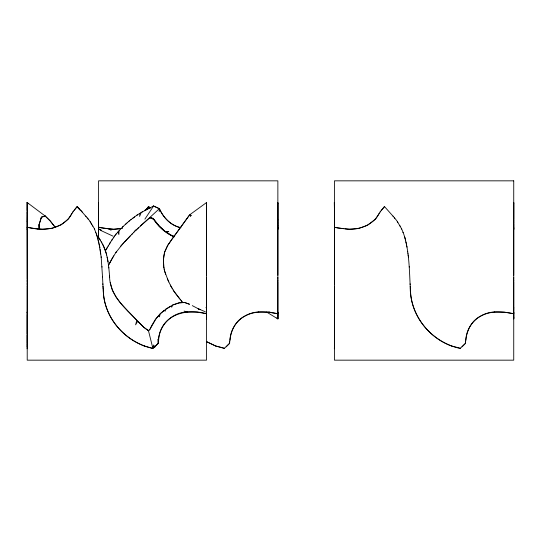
<?xml version="1.0" encoding="UTF-8"?>
<svg xmlns="http://www.w3.org/2000/svg" width="541" height="541" viewBox="0 0 541 541"><rect width="100%" height="100%" fill="white"/><g stroke="black" fill="none" stroke-linecap="round" stroke-linejoin="round"><path stroke-width="0.81" d="M27.212 221.661L27.212 229.438L27.212 213.945M27.212 228.133L27.239 227.193L30.384 228.018L42.286 229.276L52.119 228.336L61.052 224.867L68.369 219.051L73.224 211.436L77.221 206.527L79.777 209.949M27.212 287.629L27.212 285.648M27.212 284.776L27.212 283.18M27.212 282.307L27.212 280.901M27.212 280.705L27.212 279.94M27.212 215.798L27.212 214.506M27.212 213.404L27.212 212.322M27.212 210.388L27.212 202.611M98.577 227.971L98.577 202.611M206.5 281.124L206.5 279.636M206.5 278.541L206.5 277.432M206.5 275.308L206.5 274.199M277.864 281.124L277.864 279.636M277.864 278.541L277.864 277.432M277.864 275.308L277.864 274.199M334.446 284.776L334.446 283.18M334.446 282.307L334.446 281.266M334.446 280.705L334.446 279.94M334.446 229.174L334.446 228.796L334.331 229.289M334.446 228.647L334.446 202.611M334.446 215.798L334.446 214.506M334.446 213.404L334.446 212.322M334.446 210.388L334.284 202.435M334.446 287.629L334.446 286.385M513.734 281.124L513.734 279.636M513.734 278.541L513.734 277.432M513.734 275.308L513.734 274.199M206.5 273.787L206.5 223.717M206.5 228.687L206.5 227.605M206.5 223.433L206.5 222.283M206.5 221.999L206.5 202.591L189.722 214.791L171.828 239.311M206.5 220.843L206.5 227.923M277.864 273.787L277.864 227.605M277.864 219.342L277.864 225.333M277.864 223.717L277.973 229.37M277.864 223.433L277.864 222.283M277.864 221.999L277.864 220.856M513.734 251.437L513.734 223.717M513.734 227.605L513.734 227.294M513.727 223.122L513.734 222.405M513.734 220.228L513.734 222.256M513.727 221.688L513.734 202.591L513.855 203.132M27.212 346.247L27.212 344.022M334.439 346.247L334.439 344.022M277.864 225.509L277.864 228.802M206.5 203.328L206.5 219.605M277.993 203.132L277.864 202.591L277.864 220.566M513.734 203.328L513.734 219.605M513.734 273.787L513.734 251.754M27.212 279.183L27.097 229.289M27.212 288.123L27.212 314.598M27.212 340.999L27.212 335.143M98.604 227.193L107.727 228.687L111.176 230.053L109.086 228.857L113.651 229.276L122.151 228.491L113.651 229.276L101.749 228.018L98.604 227.193L98.462 229.289L100.565 229.999M206.5 227.294L206.5 227.714M277.864 227.294L277.864 227.714M334.446 279.183L334.446 216.244M334.446 288.123L334.446 312.739M334.446 314.598L334.446 312.035M27.212 334.122L27.219 315.065M206.608 229.37L206.5 228.14M334.446 315.132L334.446 334.122M513.835 229.37L513.734 228.14M513.734 228.721L513.734 229.12M27.212 312.739L27.219 311.974M98.59 237.567L98.577 228.796M206.5 318.811L206.425 314.997L206.588 318.886M277.864 318.811L277.864 315.004L277.952 318.886L276.789 317.885M513.734 318.811L513.734 312.191M27.212 346.45L27.104 348.796M206.5 229.201L206.5 228.464M334.446 346.45L334.338 348.796M513.734 316.992L513.822 318.886M206.5 229.438L206.5 228.944M513.734 315.275L513.734 314.044M119.027 230.811L118.871 234.557L117.864 232.075C123.639 225.387 130.449 219.666 137.712 214.669M513.72 317.79L513.734 315.457M28.233 203.741L27.05 202.435L45.268 216.089L50.083 220.735L55.358 227.49L50.191 220.971L45.268 216.089L41.427 217.171L39.094 224.576L39.148 229.492M206.5 314.044L206.5 314.923L206.27 312.137L206.5 313.645M139.903 213.33L139.612 216.427L141.201 212.525L153.57 206.02L159.365 208.698L159.21 211.673M277.864 312.191L277.864 313.739C266.835 311.548 254.615 310.466 244.498 316.302C234.503 321.178 230.182 332.749 229.594 343.339L224.265 348.438L215.48 345.929L206.838 341.77L215.48 345.929M513.734 312.225L513.734 313.739C502.697 311.548 490.484 310.466 480.367 316.302C470.372 321.178 466.051 332.749 465.463 343.339L460.127 348.438C433.104 342.683 411.099 318.264 410.491 290.287M277.871 312.279L278.006 313.624L276.708 313.611L277.864 314.044L277.864 314.923L277.864 281.847M230.006 340.235C230.425 324.891 243.45 312.705 258.598 311.941M465.869 340.235C466.295 324.891 479.312 312.705 494.467 311.941M27.145 221.675L27.212 216.244M98.509 221.675L98.415 202.435M39.209 228.356L39.094 224.576L41.427 217.171L45.146 216.13M41.427 217.171L41.157 218.26M513.828 307.633L513.734 313.645M27.165 213.945L27.212 202.341L27.212 360.164L206.5 360.164L206.5 202.591L206.628 203.132M103.257 290.287C103.865 318.264 125.87 342.676 152.9 348.438L154.821 346.808L153.637 345.009L152.9 348.438L148.471 330.707L149.979 329.239L155.991 318.757L160.183 313.807L164.227 310.406L172.707 304.996L179.057 302.865L184.616 302.48L189.553 304.279L184.582 302.466L179.057 302.865L172.707 304.996L171.747 307.132L170.53 306.233L165.647 309.195L165.113 311.251L164.227 310.406L160.183 313.807L159.446 316.911L158.959 315.268L155.274 319.63L151.622 325.716M45.268 216.089L44.923 215.832M148.471 330.707L143.71 327.231L137.732 321.171L135.615 324.816L136.839 320.286L127.534 310.723L143.71 327.231L148.471 330.707L149.979 329.239L151.602 325.756M108.41 265.435L112.656 257.692M109.498 263.386L109.979 262.486M111.602 259.457L113.82 255.825M111.405 259.822L110.127 262.216M108.991 264.36L108.714 264.874M122.117 244.647L115.754 252.688M190.358 216.576L191.061 215.311M106.137 249.59L107.301 247.562M108.538 245.431L106.861 248.312M109.343 244.038L110.492 242.125M106.509 248.941L105.272 251.071L105.515 250.652M108.099 246.182L111.791 240.211M134.898 231.23L135.615 230.053L133.668 232.468M115.902 252.437L113.664 256.082M384.529 206.588L380.458 211.436L375.596 219.051L367.38 225.34L358.453 228.545L349.513 229.276L337.611 228.018L334.446 227.186L334.446 227.971M71.994 213.364C65.752 225.658 50.766 230.662 37.721 228.857M72.832 212.058L73.488 211.166M379.221 213.364C372.932 225.617 358.02 230.594 344.948 228.857M380.059 212.058L380.715 211.166M112.968 257.205L113.292 256.704M171.68 239.521L167.636 245.506L174.168 236.187M144.893 219.152L153.57 206.02L159.365 208.698C163.51 217.732 170.875 225.773 180.937 227.72C171.281 225.651 163.605 218.172 159.649 209.205M111.595 240.502L112.481 239.196M111.994 239.913L113.867 237.161M115.463 234.808L113.373 237.878M115.192 235.207L117.864 232.075M74.212 210.253L77.221 206.527L81.481 211.173M381.446 210.253L384.455 206.527L393.3 216.481M183.095 302.73L182.358 302.04M176.238 233.401L174.188 236.16M176.582 232.948L188.572 216.299M116.004 252.262L116.457 251.68M189.722 214.791L188.586 216.272M120.515 246.378L126.357 239.981M116.396 233.685L115.74 234.402M150.121 208.197L148.586 206.527L145.576 210.253L148.586 206.527L149.654 207.933M226.185 346.808L229.594 343.339L229.634 341.371M462.048 346.808L465.463 343.339L465.503 341.371M122.753 243.937L123.754 242.828M124.498 241.996L133.925 232.211M128.751 237.506L127.744 238.561M128.961 237.283L130.192 235.964M127.345 238.973L126.547 239.791M131.801 234.361L132.187 233.969M137.103 229.134L135.493 230.649L159.365 208.698M137.739 228.505L138.78 227.457M128.893 221.269L129.482 220.735M140.295 225.955L149.593 217.949L151.318 218.368L153.529 219.078L159.291 226.124L164.937 231.271L170.97 235.146L174.513 236.633L170.99 235.152M122.976 226.611L122.307 227.213M144.839 210.3L145.218 210.064M125.275 224.535L126.181 223.717M127.074 222.912L127.69 222.351M136.643 215.392L137.164 215.007M133.972 217.394L134.608 216.914M132.68 218.348L133.329 217.867M130.766 219.774L131.409 219.294M224.542 348.235L215.582 345.956M460.405 348.235L451.39 345.949M141.931 212.079L142.574 211.687M137.434 214.838L141.201 212.525M147.734 208.846L148.139 208.65M149.837 207.832L150.249 207.629M146.476 209.455L147.321 209.042M152.447 206.567L153.57 206.02M258.652 311.954L268.6 312.123L277.864 313.739M494.521 311.954L504.469 312.123L513.734 313.739M27.32 313.8L27.212 312.096M187.233 311.941C170.611 312.522 157.945 326.987 158.229 343.339L154.821 346.808L158.229 343.339L157.979 339.275L158.641 340.235C159.838 315.241 185.671 307.836 206.5 313.739L206.594 307.633L205.898 307.694M334.669 313.773L334.439 312.725M343.589 228.687L335.42 227.436M206.5 313.739L197.235 312.123L187.287 311.954L184.096 311.082M392.976 216.089L396.641 220.491L400.103 226.185M80.704 210.327L89.407 220.491L91.01 223.129M144.156 345.949L152.9 348.438M27.239 227.193L37.742 229.235M268.938 311.914L271.183 312.536M170.949 235.132L166.445 232.231L168.778 231.507L165.147 231.44L159.291 226.124L153.529 219.078L152.643 218.78L153.123 218.266L152.434 218.733L151.318 218.368L152.001 217.502L149.593 217.949M205.31 311.758L198.155 308.722L200.055 309.689L192.278 305.618M184.582 302.466L184.941 302.629M100.775 230.459L112.968 236.119M174.222 236.917C165.688 233.327 158.391 226.936 153.529 219.078M451.35 345.929C426.89 336.84 409.665 312.482 410.227 286.277M144.116 345.929C122.239 337.543 105.38 317.236 103.459 293.614M101.647 230.344L98.523 228.769L98.577 221.661M190.973 215.474L190.283 215.095L190.912 215.589M153.049 346.389L154.827 347.41M266.666 312.076L277.864 318.92L277.864 180.836L98.577 180.836L98.577 236.762M114.232 236.032L114.604 236.349M182.425 302.121L174.466 292.039L171.139 286.554M126.466 309.574C117.444 300.532 109.519 289.246 109.553 275.944M126.52 309.628L127.534 310.723L120.508 303.021L116.126 297.171L112.427 290.497L110.229 282.463M79.534 209.049L79.912 209.468M81.847 211.578L82.611 212.41M394.49 217.908L394.815 218.294M85.742 216.089L86.073 216.481M87.263 217.908L87.581 218.294M179.484 298.646L173.796 291.031M180.018 299.288L180.579 299.964M87.899 218.679L88.555 219.463M181.215 300.728L181.607 301.202M98.117 236.796L98.462 237.31M148.586 206.527L149.735 208.312M77.221 206.527L78.371 208.312M78.756 208.197L79.513 209.408M399.86 225.793C403.559 231.764 405.324 238.723 406.69 245.553M173.12 289.949L173.661 290.808M90.104 221.634L92.869 226.185M91.382 223.744L91.625 224.143M397.337 221.634L397.872 222.513M97.177 236.187L94.35 228.613L92.254 225.171M100.599 240.508L98.645 237.594L101.979 243.078M101.688 242.564L101.289 241.827M101.951 243.037C107.605 252.924 108.592 264.583 109.525 275.707M171.044 286.392L168.569 281.448M172.139 288.346L170.314 285.08M103.182 245.323L102.844 244.674M103.277 245.506L105.367 250.835M94.513 229.066L94.35 228.613M401.747 229.066L401.584 228.613M168.636 281.624L168.806 281.962M167.838 279.738L164.525 270.777L163.788 267.044L163.443 259.606L164.579 252.255L167.663 245.458L164.613 252.147L163.828 255.893L163.443 259.606L163.72 266.206M167.433 278.906L168.603 281.536M168.075 280.245L168.359 280.948M402.944 232.305L403.106 232.711M95.716 232.305L95.872 232.711M96.717 234.977L99.456 245.553M105.59 251.396L106.374 253.749M404.715 236.999L405.013 237.959M96.298 233.847L96.562 234.578M97.481 236.999L97.779 237.959M165.201 273.009L164.525 270.777M165.377 273.611L165.566 274.26M406.325 243.95L406.419 244.349M98.563 241.57L98.922 243.159M99.091 243.95L101.153 256.799L102.519 276.918M405.892 241.969L406.156 243.159M405.081 238.29L405.277 239.142M97.853 238.29L98.043 239.142M406.507 244.742C409.348 258.74 409.483 273.083 410.281 287.298M106.509 254.358L106.645 254.973M107.307 258.043L107.111 257.131M406.873 246.358L407.028 247.122M99.639 246.358L99.801 247.122M405.466 240.001L405.635 240.786M98.232 240.001L98.401 240.786M107.443 258.645L107.828 260.478M164.464 270.459L164.18 269.026M163.815 267.18L163.95 267.89M107.909 261.12L108.004 261.776M407.934 253.607L407.988 253.993M100.7 253.607L100.761 253.993M407.65 251.565L407.711 251.957M100.416 251.565L100.477 251.957M408.164 255.21L408.272 255.954M99.855 247.501L99.902 247.886M100.139 249.536L100.247 250.355M108.748 267.132L108.849 267.951M109.498 275.531L109.58 276.174M109.647 276.796L109.715 277.425M410.45 289.401L410.328 288.008M103.412 292.728L102.993 286.277M103.216 289.401L103.101 288.008M408.462 257.651L408.387 256.799M101.228 257.651L101.153 256.799M334.446 312.096L334.446 312.536M163.754 266.625L163.788 267.044M410.105 283.809L410.139 284.525M102.499 276.424L102.905 284.525M102.871 283.809L103.047 287.298M409.26 266.571L409.28 267.085M102.026 266.571L102.053 267.085M39.094 224.576L39.236 229.201M513.734 228.525L513.734 222.283M334.446 335.143L334.446 345.591M513.734 281.847L513.734 307.646M334.446 314.835L334.446 343.434M206.5 281.847L206.5 307.646M27.212 314.382L27.212 345.591M277.864 219.254L277.864 203.321M27.212 341.371L27.212 343.434M334.439 346.024L334.446 346.72M27.212 346.024L27.212 346.72M513.734 180.836L334.446 180.836L334.446 360.164L513.734 360.164L513.734 180.836"/></g></svg>
